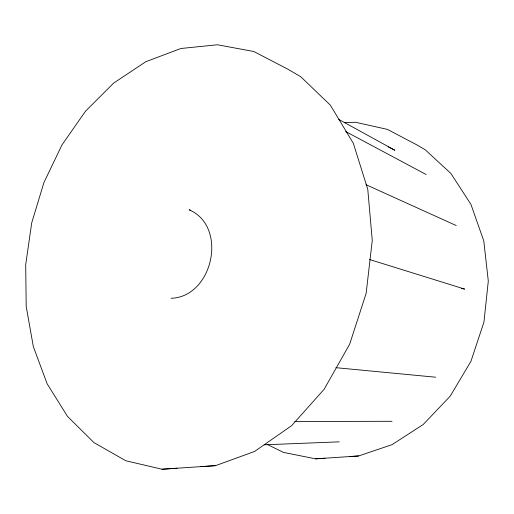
<?xml version="1.0" encoding="UTF-8"?>
<svg xmlns="http://www.w3.org/2000/svg" width="514" height="514" viewBox="0 0 514 514"><rect width="100%" height="100%" fill="white"/><g stroke="black" fill="none" stroke-linecap="round" stroke-linejoin="round"><path stroke-width="0.77" d="M215.572 465.645L254.558 451.472L291.631 425.682L324.173 389.233L349.687 344.142L366.135 293.365L372.264 240.488L367.767 189.287L353.298 143.233L330.309 105.1L300.78 76.759L288.039 69.287L253.826 51.503L217.441 44.769L180.889 48.502L145.847 61.686L113.684 83.062L85.459 111.262L61.995 144.89L43.915 182.573L31.695 222.954L25.7 264.678L26.188 306.363L33.326 346.577L47.134 383.785L67.475 416.366L93.953 442.605L125.853 460.775L162.038 469.231L215.572 465.645L200.91 466.641M349.552 456.58L358.586 455.963L392.009 444.681L423.234 424.48L450.187 396.185L470.933 361.342L483.944 322.105L488.3 281.068L483.796 240.97L470.946 204.386L450.887 173.456L425.174 149.741L417.31 145.128L387.415 129.393L355.47 122.255L344.451 122.685M171.033 298.281C212.841 297.15 228.37 226.674 189.184 209.808L190.713 210.271M267.126 444.353L283.394 452.378L315.615 458.841L358.586 455.963M162.038 469.231L177.105 468.215M315.615 458.841L325.009 458.212M264.132 444.809L339.214 441.847M294.644 421.499L392.021 421.294M335.88 367.683L435.609 377.205M461.546 288.521L464.669 289.093L369.463 259.48M365.994 184.693L456.233 225.55M388.192 146.92L394.887 150.249L338.771 119.415M345.639 131.52L426.164 174.529"/></g></svg>
